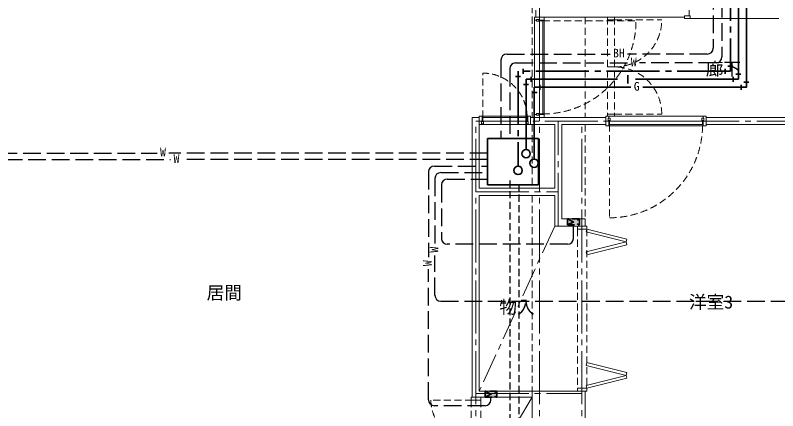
# Model space of a CAD drawing. Units: millimetres at full size, sheet at 1:50; details may follow other scales. Extents: x -9674 to 9699, y -6794 to 6791.
# Drawn here: x -2625 to 3845, y -1885 to 1466 of the extents above; entities that cross this region are included whole.
import ezdxf
from ezdxf.enums import TextEntityAlignment as Align

# ---------------------------------------------------------------- set-up
doc = ezdxf.new("R2010")
doc.units = ezdxf.units.MM
doc.header["$LTSCALE"] = 50
for name, pattern in [('CHAIN1', [8, 5, -1, 1, -1]), ('CHAIN2', [12, 9, -1, 1, -1]), ('DASHED1', [1.8, 1.2, -0.6]), ('DASHED3', [4, 3, -1])]:
    doc.linetypes.add(name, pattern=pattern)
for name, color, linetype, lineweight in [('1-0_芯', 134, 'CHAIN2', 9), ('1-1_躯体', 134, 'Continuous', 9), ('1-2_間仕切', 134, 'Continuous', 9), ('1-3_建具', 134, 'Continuous', 9), ('1-7_その他', 134, 'DASHED1', 9), ('1-C_梁', 134, 'DASHED1', 9), ('2-2', 5, 'DASHED3', 25), ('2-3_建具', 4, 'Continuous', 35), ('2-9_金物', 1, 'CHAIN2', 35), ('2-A_文字', 6, 'Continuous', 35), ('2-B_寸法', 4, 'Continuous', 35), ('2-C', 2, 'DASHED1', 25)]:
    doc.layers.add(name, color=color, linetype=linetype, lineweight=lineweight)
doc.layers.add('1-A_文字', color=134, linetype='Continuous')
doc.styles.add('ＭＳ ゴシック', font='')
doc.styles.get('ＭＳ ゴシック').set_extended_font_data('MS Gothic')

msp = doc.modelspace()

# ---------------------------------------------------------------- linework, layer by layer
at = {"layer": '1-0_芯'}
for p, q in [((1822.31, 4619.65), (1822.31, -4230.35)), ((8317.31, 569.65), (1282.31, 569.65)), ((1282.31, -4230.35), (1282.31, 569.65)), ((1982.31, -320.35), (1982.31, 569.65)), ((2182.31, -4230.35), (2182.31, 569.65)), ((1282.31, -30.35), (1982.31, -30.35)), ((1282.31, -1740.35), (2182.31, -1740.35))]:
    msp.add_line(p, q, dxfattribs=at)
at = {"layer": '1-1_躯体'}
for p, q in [((1762.31, -1720.35), (2212.31, -1720.35)), ((1762.31, -1720.35), (1762.31, -2540.35)), ((2212.31, -1720.35), (2212.31, -2540.35))]:
    msp.add_line(p, q, dxfattribs=at)
at = {"layer": '1-2_間仕切'}
for p, q in [((1792.31, 1509.65), (1792.31, 1449.65)), ((3093.31, 1509.65), (3093.31, 1462.15)), ((3053.31, 1449.65), (1792.31, 1449.65)), ((1252.31, -1770.35), (1252.31, 599.65)), ((1312.31, 599.65), (1252.31, 599.65)), ((2387.31, 599.65), (1748.31, 599.65)), ((4342.31, 599.65), (3237.31, 599.65)), ((1312.31, -0.35), (1312.31, 539.65)), ((1952.31, 539.65), (1748.31, 539.65)), ((1952.31, -0.35), (1952.31, 539.65)), ((2012.31, -260.35), (2012.31, 539.65)), ((2387.31, 539.65), (2012.31, 539.65)), ((4282.31, 539.65), (3237.31, 539.65)), ((1312.31, -0.35), (1952.31, -0.35)), ((1312.31, -1720.35), (1312.31, -60.35)), ((1312.31, -60.35), (1952.31, -60.35)), ((1952.31, -320.35), (1952.31, -60.35)), ((1952.31, -320.35), (2212.31, -320.35)), ((2012.31, -260.35), (2212.31, -260.35)), ((2212.31, -320.35), (2212.31, -260.35)), ((1312.31, -1720.35), (1762.31, -1720.35)), ((1252.31, -1770.35), (1762.31, -1770.35))]:
    msp.add_line(p, q, dxfattribs=at)
at = {"layer": '1-3_建具'}
for p, q in [((1782.31, 1424.65), (1782.31, 1449.65)), ((1797.31, 1424.65), (1782.31, 1424.65)), ((1782.31, 1424.65), (1782.31, 624.65)), ((1797.31, 1429.65), (1797.31, 1414.65)), ((1817.31, 1429.65), (1797.31, 1429.65)), ((1817.31, 1429.65), (1817.31, 1414.65)), ((1817.31, 1424.65), (1862.31, 1424.65)), ((3103.31, 1437.15), (3853.31, 1437.15)), ((1817.31, 1414.65), (1797.31, 1414.65)), ((1852.31, 1419.65), (1822.31, 1419.65)), ((1822.31, 1419.65), (1822.31, 629.65)), ((1852.31, 629.65), (1852.31, 1419.65)), ((1337.31, 609.65), (1312.31, 609.65)), ((1337.31, 609.65), (1312.31, 609.65)), ((1337.31, 564.65), (1337.31, 609.65)), ((1337.31, 564.65), (1337.31, 609.65)), ((1337.31, 609.65), (1723.31, 609.65)), ((1342.31, 599.65), (1342.31, 569.65)), ((1342.31, 599.65), (1342.31, 569.65)), ((1718.31, 599.65), (1342.31, 599.65)), ((1718.31, 599.65), (1718.31, 569.65)), ((1718.31, 599.65), (1718.31, 569.65)), ((1723.31, 564.65), (1723.31, 609.65)), ((1723.31, 609.65), (1748.31, 609.65)), ((1723.31, 564.65), (1723.31, 609.65)), ((1723.31, 609.65), (1748.31, 609.65)), ((1782.31, 599.65), (1782.31, 624.65)), ((1797.31, 624.65), (1782.31, 624.65)), ((1862.31, 599.65), (1782.31, 599.65)), ((1797.31, 634.65), (1797.31, 619.65)), ((1817.31, 634.65), (1797.31, 634.65)), ((1797.31, 619.65), (1817.31, 619.65)), ((1817.31, 619.65), (1817.31, 634.65)), ((1822.31, 629.65), (1852.31, 629.65)), ((1862.31, 599.65), (1862.31, 624.65)), ((2387.31, 529.65), (2387.31, 609.65)), ((2387.31, 609.65), (2412.31, 609.65)), ((2422.31, 594.65), (2407.31, 594.65)), ((2407.31, 594.65), (2407.31, 574.65)), ((2412.31, 594.65), (2412.31, 609.65)), ((3212.31, 609.65), (2412.31, 609.65)), ((2422.31, 574.65), (2422.31, 594.65)), ((3202.31, 574.65), (3202.31, 594.65)), ((3217.31, 594.65), (3202.31, 594.65)), ((3212.31, 609.65), (3237.31, 609.65)), ((3212.31, 594.65), (3212.31, 609.65)), ((3217.31, 574.65), (3217.31, 594.65)), ((1332.31, 564.65), (1332.31, 544.65)), ((1332.31, 564.65), (1347.31, 564.65)), ((1332.31, 564.65), (1332.31, 544.65)), ((1332.31, 564.65), (1347.31, 564.65)), ((1332.31, 544.65), (1347.31, 544.65)), ((1332.31, 544.65), (1347.31, 544.65)), ((1337.31, 539.65), (1337.31, 544.65)), ((1337.31, 539.65), (1337.31, 544.65)), ((1723.31, 539.65), (1337.31, 539.65)), ((1342.31, 569.65), (1718.31, 569.65)), ((1347.31, 564.65), (1347.31, 544.65)), ((1347.31, 564.65), (1347.31, 544.65)), ((1713.31, 564.65), (1713.31, 544.65)), ((1728.31, 564.65), (1713.31, 564.65)), ((1713.31, 564.65), (1713.31, 544.65)), ((1728.31, 564.65), (1713.31, 564.65)), ((1728.31, 544.65), (1713.31, 544.65)), ((1728.31, 544.65), (1713.31, 544.65)), ((1723.31, 539.65), (1723.31, 544.65)), ((1723.31, 539.65), (1723.31, 544.65)), ((1728.31, 564.65), (1728.31, 544.65)), ((1728.31, 564.65), (1728.31, 544.65)), ((2387.31, 529.65), (2412.31, 529.65)), ((2407.31, 574.65), (2422.31, 574.65)), ((2417.31, 569.65), (2417.31, 539.65)), ((3207.31, 569.65), (2417.31, 569.65)), ((2417.31, 539.65), (3207.31, 539.65)), ((3217.31, 574.65), (3202.31, 574.65)), ((3207.31, 539.65), (3207.31, 569.65)), ((3212.31, 574.65), (3212.31, 529.65)), ((2224.81, -320.35), (2144.81, -320.35)), ((2144.81, -345.35), (2144.81, -320.35)), ((2224.81, -345.35), (2224.81, -320.35)), ((2224.81, -345.35), (2144.81, -345.35)), ((2218.75, -369.6), (2224.81, -345.35)), ((2218.75, -369.6), (2558.3, -454.49)), ((2564.36, -430.24), (2224.81, -345.35)), ((2558.3, -454.49), (2564.36, -430.24)), ((2218.75, -539.38), (2558.3, -454.49)), ((2564.36, -478.74), (2224.81, -563.63)), ((2558.3, -454.49), (2564.36, -478.74)), ((2218.75, -539.38), (2224.81, -563.63)), ((2218.75, -1501.32), (2224.81, -1477.07)), ((2564.36, -1561.95), (2224.81, -1477.07)), ((2218.75, -1501.32), (2558.3, -1586.21)), ((2218.75, -1671.09), (2558.3, -1586.21)), ((2564.36, -1610.46), (2224.81, -1695.35)), ((2558.3, -1586.21), (2564.36, -1561.95)), ((2558.3, -1586.21), (2564.36, -1610.46)), ((2218.75, -1671.09), (2224.81, -1695.35)), ((2224.81, -1695.35), (2144.81, -1695.35)), ((2144.81, -1720.35), (2144.81, -1695.35)), ((2224.81, -1720.35), (2144.81, -1720.35)), ((2224.81, -1720.35), (2224.81, -1695.35)), ((1324.81, -1770.35), (1244.81, -1770.35)), ((1324.81, -1794.85), (1324.81, -1770.35))]:
    msp.add_line(p, q, dxfattribs=at)
at = {"layer": '1-3_建具', "linetype": 'DASHED1'}
for p, q in [((2400.81, 1448.08), (2400.81, 609.65)), ((2460.81, 1428.08), (2400.81, 1428.08)), ((2460.81, 1448.08), (2460.81, 609.65)), ((2460.81, 1428.08), (2860.81, 1428.08)), ((1852.31, 1419.65), (2642.31, 1419.65)), ((1342.31, 599.65), (1342.31, 975.65)), ((2460.81, 1028.08), (2400.81, 1028.08)), ((2400.81, 628.08), (2460.81, 628.08)), ((2460.81, 628.08), (2860.81, 628.08)), ((2417.31, 539.65), (2417.31, -250.35)), ((2144.81, -345.35), (2144.81, -1695.35)), ((2224.81, -345.35), (2224.81, -1695.35)), ((1252.31, -1794.85), (901.81, -1794.85)), ((1244.81, -1794.85), (1244.81, -2480.85)), ((1324.81, -1794.85), (1324.81, -2480.85))]:
    msp.add_line(p, q, dxfattribs=at)
at = {"layer": '1-3_建具'}
for points in [[(1862.31, 1424.65), (1862.31, 1449.65), (1782.31, 1449.65)], [(1817.31, 624.65), (1862.31, 624.65), (1862.31, 1424.65)], [(3053.31, 1462.15), (3053.31, 1437.15), (3103.31, 1437.15)], [(3053.31, 1462.15), (3103.31, 1462.15), (3103.31, 1437.15)], [(1337.31, 539.65), (1312.31, 539.65), (1312.31, 609.65)], [(1337.31, 539.65), (1312.31, 539.65), (1312.31, 609.65)], [(1723.31, 539.65), (1748.31, 539.65), (1748.31, 609.65)], [(1723.31, 539.65), (1748.31, 539.65), (1748.31, 609.65)], [(3212.31, 529.65), (3237.31, 529.65), (3237.31, 609.65)], [(2412.31, 574.65), (2412.31, 529.65), (3212.31, 529.65)], [(1324.81, -1794.85), (1244.81, -1794.85), (1244.81, -1770.35)]]:
    msp.add_lwpolyline(points, dxfattribs=at)
at = {"layer": '1-3_建具', "linetype": 'DASHED1'}
for centre, radius, start, end in [((2460.81, 1428.08), 400, 270, 0), ((1852.31, 1419.65), 790, 270, 360), ((1342.31, 599.65), 376, 360, 90), ((2460.81, 628.08), 400, 0, 90), ((2417.31, 539.65), 790, 270, 360), ((1244.81, -1794.85), 343, 180, 270)]:
    msp.add_arc(centre, radius, start, end, dxfattribs=at)
at = {"layer": '1-7_その他', "linetype": 'CHAIN1'}
for p, q in [((1952.31, -320.35), (1312.31, -1720.35)), ((1762.31, -1770.35), (1324.81, -2505.35))]:
    msp.add_line(p, q, dxfattribs=at)
at = {"layer": '1-C_梁'}
for p, q in [((1762.31, 2984.65), (1762.31, 599.65)), ((2212.31, 1449.65), (2212.31, 599.65)), ((1762.31, 539.65), (1762.31, -0.35)), ((2212.31, 539.65), (2212.31, -260.35)), ((1762.31, -60.35), (1762.31, -1720.35))]:
    msp.add_line(p, q, dxfattribs=at)
at = {"layer": '2-2'}
for p, q in [((3297.28, 3264.18), (3297.28, 1186.65)), ((3371.61, 3198.04), (3371.61, 1112.32)), ((1546.04, 1136.65), (2422.6, 1136.65)), ((3247.28, 1136.65), (2569.42, 1136.65)), ((1496.04, 1086.65), (1496.04, 421.77)), ((1620.37, 1062.32), (2573.08, 1062.32)), ((3321.61, 1062.32), (2673.08, 1062.32)), ((1570.37, 1012.32), (1570.37, 421.77)), ((-3757.81, 297.96), (-1421.45, 297.96)), ((1381.11, 297.96), (-1321.45, 297.96)), ((-4114.84, 243.01), (-1307.1, 243.01)), ((1381.11, 243.01), (-1207.1, 243.01)), ((881.16, 138.06), (881.16, -585.14)), ((931.16, 188.06), (1381.11, 188.06)), ((986.12, 133.1), (1381.11, 133.1)), ((936.12, 83.1), (936.12, -470.78)), ((1041.07, 78.15), (1381.11, 78.15)), ((991.07, 28.15), (991.07, -425.2)), ((2111.59, -425.2), (2111.59, -310.35)), ((2061.59, -475.2), (1041.07, -475.2)), ((936.12, -907.34), (936.12, -570.78)), ((881.16, -1792.74), (881.16, -685.14)), ((986.12, -957.34), (4292.31, -957.34)), ((1411.59, -1792.74), (1411.59, -1770.35)), ((1361.59, -1842.74), (931.16, -1842.74))]:
    msp.add_line(p, q, dxfattribs=at)
at = {"layer": '2-2', "color": 4, "linetype": 'DASHED1', "lineweight": 35}
for p, q in [((2061.59, -310.35), (2161.59, -260.35)), ((2061.59, -260.35), (2161.59, -310.35)), ((2161.59, -260.35), (2061.59, -260.35)), ((2061.59, -260.35), (2061.59, -310.35)), ((2061.59, -310.35), (2161.59, -310.35)), ((2161.59, -260.35), (2161.59, -310.35)), ((1361.59, -1770.35), (1461.59, -1720.35)), ((1361.59, -1720.35), (1461.59, -1770.35)), ((1461.59, -1720.35), (1361.59, -1720.35)), ((1361.59, -1720.35), (1361.59, -1770.35)), ((1461.59, -1720.35), (1461.59, -1770.35)), ((1361.59, -1770.35), (1461.59, -1770.35))]:
    msp.add_line(p, q, dxfattribs=at)
at = {"layer": '2-2', "linetype": 'Continuous'}
for centre, start, end in [((3247.28, 1186.65), 270, 0), ((1546.04, 1086.65), 90, 180), ((3321.61, 1112.32), 270, 0), ((1620.37, 1012.32), 90, 180), ((931.16, 138.06), 90, 180), ((986.12, 83.1), 90, 180), ((1041.07, 28.15), 90, 180), ((1041.07, -425.2), 180, 270), ((2061.59, -425.2), 270, 0), ((986.12, -907.34), 180, 270), ((931.16, -1792.74), 180, 270), ((1361.59, -1792.74), 270, 0)]:
    msp.add_arc(centre, 50, start, end, dxfattribs=at)
at = {"layer": '2-2', "color": 150}
for points in [[(2061.59, -260.35), (2161.59, -260.35), (2061.59, -310.35), (2161.59, -310.35)], [(1361.59, -1720.35), (1461.59, -1720.35), (1361.59, -1770.35), (1461.59, -1770.35)]]:
    msp.add_solid(points, dxfattribs=at)
at = {"layer": '2-3_建具'}
for p, q in [((1777.45, 855.23), (2599.01, 855.23)), ((1777.45, 855.23), (1777.45, 247.33)), ((1826.61, 876.83), (1826.61, 833.63)), ((3534.4, 876.83), (3534.4, 833.63)), ((3600.3, 899.53), (3557.1, 899.53)), ((1760.71, 810.94), (1803.91, 810.94))]:
    msp.add_line(p, q, dxfattribs=at)
msp.add_lwpolyline([(3578.7, 2531.42), (3578.7, 855.23), (2699.01, 855.23)], dxfattribs=at)
msp.add_circle((1777.45, 211.83), 35.49, dxfattribs=at)
at = {"layer": '2-9_金物'}
for p, q in [((3442.85, 2470.02), (3442.85, 991.08)), ((3464.45, 1035.37), (3421.25, 1035.37)), ((3442.85, 991.08), (1641.61, 991.08)), ((1641.61, 991.08), (1641.61, 186.43)), ((1685.9, 1012.68), (1685.9, 969.48)), ((3398.56, 1012.68), (3398.56, 969.48)), ((1620.01, 946.78), (1663.21, 946.78))]:
    msp.add_line(p, q, dxfattribs=at)
at = {"layer": '2-9_金物', "linetype": 'Continuous'}
msp.add_circle((1641.61, 150.94), 35.49, dxfattribs=at)
at = {"layer": '2-A_文字'}
for p, q in [((3510.77, 1608.22), (3510.77, 923.15)), ((1709.53, 923.15), (1709.53, 328.39)), ((2484.99, 923.15), (1709.53, 923.15)), ((1753.83, 944.75), (1753.83, 901.55)), ((2572.89, 888.74), (2572.89, 957.57)), ((3510.77, 923.15), (2637.4, 923.15)), ((3466.48, 944.75), (3466.48, 901.55)), ((3532.37, 967.45), (3489.17, 967.45)), ((1687.93, 878.86), (1731.13, 878.86))]:
    msp.add_line(p, q, dxfattribs=at)
msp.add_circle((1709.53, 292.9), 35.49, dxfattribs=at)
at = {"layer": '2-B_寸法'}
for p, q in [((1381.11, 421.77), (1813.61, 421.77)), ((1381.11, 28.61), (1381.11, 421.77)), ((1813.61, 421.77), (1813.61, 28.61)), ((1813.61, 28.61), (1381.11, 28.61))]:
    msp.add_line(p, q, dxfattribs=at)
at = {"layer": '2-C'}
for p, q in [((1572.31, 64.94), (1572.31, -2274.04)), ((1652.31, -2274.04), (1652.31, 64.94))]:
    msp.add_line(p, q, dxfattribs=at)

# ---------------------------------------------------------------- texts
at = {"layer": '1-A_文字', "style": 'ＭＳ ゴシック'}
for s, p in [('廊下', (3234.08, 923.41)), ('居間', (-1001.27, -973.57)), ('洋室3', (3091.48, -1052.39)), ('物入', (1482.31, -1095.35))]:
    msp.add_text(s, height=110, dxfattribs=at).set_placement(p, align=Align.BOTTOM_LEFT)
at = {"layer": '2-2', "color": 7, "style": 'ＭＳ ゴシック'}
for s, p in [('BH', (2447.6, 1086.65)), ('W', (2598.08, 1012.32)), ('W', (-1396.45, 247.96)), ('W', (-1282.1, 193.01))]:
    msp.add_text(s, height=73.31, dxfattribs=at).set_placement(p, align=Align.BOTTOM_LEFT)
for p in [(986.12, -545.78), (931.16, -660.14)]:
    msp.add_text('W', height=73.31, rotation=90, dxfattribs=at).set_placement(p, align=Align.BOTTOM_LEFT)
at = {"layer": '2-3_建具', "color": 7, "style": 'ＭＳ ゴシック'}
msp.add_text('G', height=73.31, dxfattribs=at).set_placement((2624.01, 805.23), align=Align.BOTTOM_LEFT)

doc.saveas('drawing.dxf')
